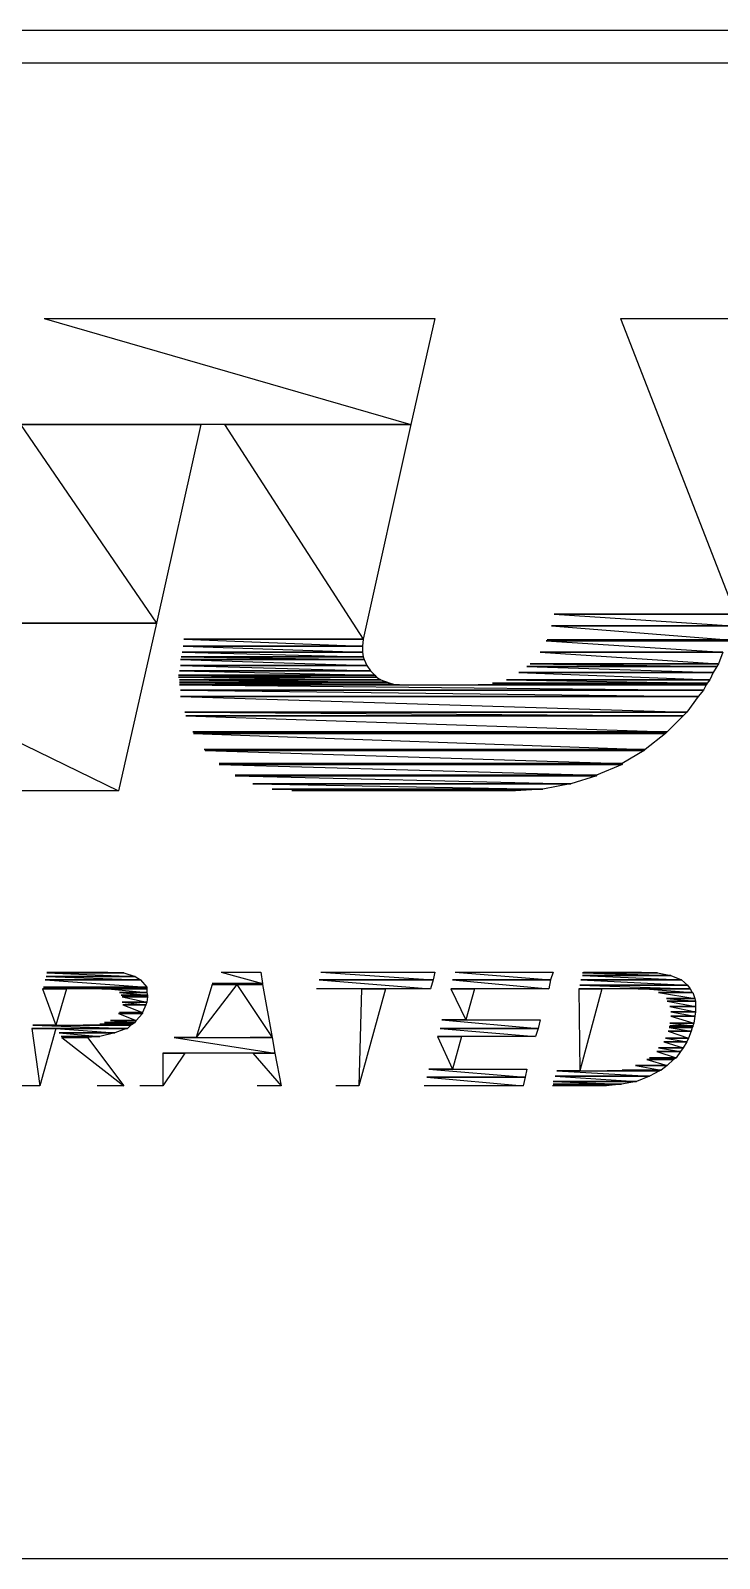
# Model space of a CAD drawing. Header units: millimetres. Extents: x 14 to 201, y 16 to 268.
# Drawn here: x 63.47 to 79.97, y 15.62 to 52.24 of the extents above; entities that cross this region are included whole.
import ezdxf

# ---------------------------------------------------------------- set-up
doc = ezdxf.new("R2010")
doc.units = ezdxf.units.MM
doc.layers.get('0').update_dxf_attribs({"linetype": 'CONTINUOUS'})

msp = doc.modelspace()

# ---------------------------------------------------------------- linework, layer by layer
at = {"color": 0}
for p, q in [((198.121, 52.2386), (17.0174, 52.2386)), ((149.648, 51.4558), (16.214, 51.4558)), ((63.8598, 29.6761), (65.7006, 29.654)), ((63.8598, 29.6761), (65.3203, 29.6761)), ((65.3203, 29.6761), (65.7006, 29.654)), ((68.0297, 29.6761), (69.0245, 29.4004)), ((68.0297, 29.6761), (68.9818, 29.6761)), ((68.9818, 29.6761), (69.0245, 29.4004)), ((70.4219, 29.6761), (73.109, 29.4859)), ((70.4219, 29.6761), (73.1516, 29.6761)), ((73.1516, 29.6761), (73.109, 29.4859)), ((73.6381, 29.6761), (75.9245, 29.4859)), ((73.6381, 29.6761), (75.9876, 29.6761)), ((75.9876, 29.6761), (75.9245, 29.4859)), ((76.7084, 29.6761), (78.486, 29.654)), ((76.7084, 29.6761), (78.1043, 29.6761)), ((78.1043, 29.6761), (78.486, 29.654)), ((66.252, 29.3164), (63.7755, 29.3164)), ((63.7755, 29.3164), (66.252, 29.2737)), ((63.7755, 29.3164), (66.252, 29.3164)), ((66.1031, 29.4859), (63.8168, 29.4859)), ((63.8168, 29.4859), (66.252, 29.3164)), ((63.8168, 29.4859), (66.1031, 29.4859)), ((65.9765, 29.5699), (63.839, 29.5699)), ((63.839, 29.5699), (66.1031, 29.4859)), ((63.839, 29.5699), (65.9765, 29.5699)), ((65.7006, 29.654), (63.8598, 29.654)), ((63.8598, 29.654), (65.9765, 29.5699)), ((63.8598, 29.654), (65.7006, 29.654)), ((65.7006, 29.654), (65.9765, 29.5699)), ((65.9765, 29.5699), (66.1031, 29.4859)), ((66.1031, 29.4859), (66.252, 29.3164)), ((66.252, 29.3164), (66.252, 29.2737)), ((67.8173, 29.3798), (67.437, 28.1092)), ((68.4114, 29.3798), (67.437, 28.1092)), ((69.0245, 29.4004), (67.8173, 29.4004)), ((67.8173, 29.4004), (68.4114, 29.3798)), ((67.8173, 29.4004), (68.4114, 29.4004)), ((68.4114, 29.3798), (67.8173, 29.3798)), ((67.8173, 29.3798), (68.4114, 29.3798)), ((68.4114, 29.4004), (69.0245, 29.3798)), ((68.4114, 29.4004), (69.0245, 29.4004)), ((68.4114, 29.4004), (68.4114, 29.3798)), ((69.0245, 29.3798), (68.4114, 29.3798)), ((68.4114, 29.3798), (69.2573, 28.1092)), ((68.4114, 29.3798), (69.0245, 29.3798)), ((69.0245, 29.4004), (69.0245, 29.3798)), ((69.0245, 29.3798), (69.2573, 28.1092)), ((73.109, 29.4859), (70.3792, 29.4859)), ((70.3792, 29.4859), (73.0458, 29.2737)), ((70.3792, 29.4859), (73.109, 29.4859)), ((73.109, 29.4859), (73.0458, 29.2737)), ((75.9245, 29.4859), (73.575, 29.4859)), ((73.575, 29.4859), (75.8832, 29.2737)), ((73.575, 29.4859), (75.9245, 29.4859)), ((75.9245, 29.4859), (75.8832, 29.2737)), ((79.2057, 29.3577), (76.623, 29.3577)), ((76.623, 29.3577), (79.2688, 29.2737)), ((76.623, 29.3577), (79.2057, 29.3577)), ((79.0582, 29.4859), (76.6452, 29.4859)), ((76.6452, 29.4859), (79.2057, 29.3577)), ((76.6452, 29.4859), (79.0582, 29.4859)), ((78.486, 29.654), (76.6865, 29.654)), ((76.6865, 29.654), (78.8031, 29.5906)), ((76.6865, 29.654), (78.486, 29.654)), ((78.8031, 29.5906), (76.6865, 29.5906)), ((76.6865, 29.5906), (79.0582, 29.4859)), ((76.6865, 29.5906), (78.8031, 29.5906)), ((78.486, 29.654), (78.8031, 29.5906)), ((78.8031, 29.5906), (79.0582, 29.4859)), ((79.0582, 29.4859), (79.2057, 29.3577)), ((79.2057, 29.3577), (79.2688, 29.2737)), ((66.252, 29.2737), (63.7536, 29.2737)), ((63.7536, 29.2737), (64.0719, 28.4055)), ((63.7536, 29.2737), (64.3255, 29.2737)), ((64.3255, 29.2737), (64.0719, 28.4055)), ((65.1715, 29.2737), (66.252, 29.2737)), ((65.1715, 29.2737), (66.252, 29.2737)), ((66.252, 29.2737), (65.3203, 29.2737)), ((65.3203, 29.2737), (66.252, 29.1882)), ((65.3203, 29.2737), (66.252, 29.2737)), ((66.252, 29.1882), (65.5959, 29.1882)), ((65.5959, 29.1882), (66.2725, 29.1248)), ((65.5959, 29.1882), (66.252, 29.1882)), ((66.2725, 29.1248), (65.6375, 29.1248)), ((65.6375, 29.1248), (66.2725, 29.0835)), ((65.6375, 29.1248), (66.2725, 29.1248)), ((66.2725, 29.0835), (65.6594, 29.0835)), ((65.6594, 29.0835), (66.252, 28.9567)), ((65.6594, 29.0835), (66.2725, 29.0835)), ((66.252, 28.9567), (65.6594, 28.9567)), ((65.6594, 28.9567), (66.2298, 28.8919)), ((65.6594, 28.9567), (66.252, 28.9567)), ((66.252, 28.9567), (66.2298, 28.8919)), ((66.252, 29.2737), (66.252, 29.1882)), ((66.252, 29.1882), (66.2725, 29.1248)), ((66.2725, 29.0835), (66.252, 28.9567)), ((66.2725, 29.1248), (66.2725, 29.0835)), ((73.0458, 29.2737), (70.3157, 29.2737)), ((71.3948, 29.2737), (71.3313, 26.9448)), ((71.9667, 29.2737), (71.3313, 26.9448)), ((71.3948, 29.2737), (71.9667, 29.2737)), ((75.8832, 29.2737), (73.5334, 29.2737)), ((73.5334, 29.2737), (73.8932, 28.5323)), ((73.5334, 29.2737), (74.1041, 29.2737)), ((74.1041, 29.2737), (73.8932, 28.5323)), ((79.2688, 29.2737), (76.6025, 29.2737)), ((76.6025, 29.2737), (76.623, 27.3044)), ((76.6025, 29.2737), (77.1521, 29.2737)), ((77.1521, 29.2737), (76.623, 27.3044)), ((78.0203, 29.2737), (79.2688, 29.2737)), ((78.0203, 29.2737), (79.2688, 29.2737)), ((79.2688, 29.2737), (78.19, 29.2737)), ((78.19, 29.2737), (79.3115, 29.1882)), ((78.19, 29.2737), (79.2688, 29.2737)), ((79.3115, 29.1882), (78.5068, 29.1882)), ((78.5068, 29.1882), (79.3323, 29.1882)), ((78.5068, 29.1882), (79.3323, 29.1882)), ((78.5068, 29.1882), (79.375, 29.0408)), ((78.5068, 29.1882), (79.3323, 29.1882)), ((79.375, 29.0408), (78.697, 29.0408)), ((78.697, 29.0408), (79.375, 29.0408)), ((78.697, 29.0408), (79.375, 29.0408)), ((78.697, 29.0408), (79.3958, 28.9774)), ((78.697, 29.0408), (79.375, 29.0408)), ((79.3958, 28.9774), (78.7192, 28.9774)), ((78.7192, 28.9774), (79.3958, 28.8506)), ((78.7192, 28.9774), (79.3958, 28.9774)), ((79.2688, 29.2737), (79.3115, 29.1882)), ((79.3323, 29.1882), (79.375, 29.0408)), ((79.375, 29.0408), (79.3958, 28.9774)), ((79.3958, 28.9774), (79.3958, 28.8506)), ((66.1458, 28.6811), (65.574, 28.6811)), ((65.574, 28.6811), (65.997, 28.5116)), ((65.574, 28.6811), (66.1458, 28.6811)), ((66.1458, 28.7018), (65.5959, 28.7018)), ((65.5959, 28.7018), (66.1458, 28.6811)), ((65.5959, 28.7018), (66.1458, 28.7018)), ((66.2298, 28.8919), (65.6802, 28.8919)), ((65.6802, 28.8919), (66.1458, 28.7018)), ((65.6802, 28.8919), (66.2298, 28.8919)), ((66.1458, 28.6811), (65.997, 28.5116)), ((66.2298, 28.8919), (66.1458, 28.7018)), ((66.1458, 28.7018), (66.1458, 28.6811)), ((79.3958, 28.8506), (78.7823, 28.8506)), ((78.7823, 28.8506), (79.3958, 28.7225)), ((78.7823, 28.8506), (79.3958, 28.8506)), ((79.3958, 28.7225), (78.8031, 28.7225)), ((78.8031, 28.7225), (79.375, 28.6177)), ((78.8031, 28.7225), (79.3958, 28.7225)), ((79.375, 28.6177), (78.8031, 28.6177)), ((78.8031, 28.6177), (79.3542, 28.4482)), ((78.8031, 28.6177), (79.375, 28.6177)), ((79.375, 28.6177), (79.3542, 28.4482)), ((79.3958, 28.7225), (79.375, 28.6177)), ((79.3958, 28.8506), (79.3958, 28.7225)), ((65.786, 28.3215), (63.5, 28.3215)), ((63.5, 28.3215), (65.7655, 28.3215)), ((63.5, 28.3215), (65.786, 28.3215)), ((63.5, 28.3215), (63.6901, 26.9448)), ((63.5, 28.3215), (64.0719, 28.3215)), ((64.0719, 28.4055), (63.5208, 28.4055)), ((63.5208, 28.4055), (65.786, 28.3215)), ((63.5208, 28.4055), (65.8703, 28.4055)), ((64.0719, 28.3215), (63.6901, 26.9448)), ((64.0719, 28.3215), (65.49, 28.2153)), ((64.0719, 28.3215), (65.7655, 28.3215)), ((65.49, 28.2153), (64.1558, 28.2153)), ((64.1558, 28.2153), (65.1302, 28.1299)), ((64.1558, 28.2153), (65.49, 28.2153)), ((65.8703, 28.4055), (64.7277, 28.4055)), ((65.913, 28.4275), (65.1302, 28.4275)), ((65.1302, 28.4275), (65.8703, 28.4055)), ((65.1302, 28.4275), (65.913, 28.4275)), ((65.49, 28.2153), (65.1302, 28.1299)), ((65.9765, 28.4689), (65.2364, 28.4689)), ((65.2364, 28.4689), (65.913, 28.4275)), ((65.2364, 28.4689), (65.9765, 28.4689)), ((65.997, 28.5116), (65.3838, 28.5116)), ((65.3838, 28.5116), (65.9765, 28.4689)), ((65.3838, 28.5116), (65.997, 28.5116)), ((65.7655, 28.3215), (65.49, 28.2153)), ((65.786, 28.3215), (65.7655, 28.3215)), ((65.8703, 28.4055), (65.786, 28.3215)), ((65.913, 28.4275), (65.8703, 28.4055)), ((65.9765, 28.4689), (65.913, 28.4275)), ((65.997, 28.5116), (65.9765, 28.4689)), ((75.6281, 28.3215), (73.2786, 28.3215)), ((73.2786, 28.3215), (75.5646, 28.1299)), ((73.2786, 28.3215), (75.6281, 28.3215)), ((73.8932, 28.5323), (73.3213, 28.5323)), ((73.3213, 28.5323), (75.6281, 28.3215)), ((73.3213, 28.5323), (75.6708, 28.5323)), ((75.6281, 28.3215), (75.5646, 28.1299)), ((75.6708, 28.5323), (75.6281, 28.3215)), ((79.291, 28.2581), (78.7396, 28.2581)), ((78.7396, 28.2581), (79.2261, 28.0886)), ((78.7396, 28.2581), (79.291, 28.2581)), ((79.3323, 28.3628), (78.7619, 28.3628)), ((78.7619, 28.3628), (79.3115, 28.3421)), ((78.7619, 28.3628), (79.3323, 28.3628)), ((79.3115, 28.3421), (78.7619, 28.3421)), ((78.7619, 28.3421), (79.291, 28.2581)), ((78.7619, 28.3421), (79.3115, 28.3421)), ((79.3542, 28.4482), (78.7823, 28.4482)), ((78.7823, 28.4482), (79.3323, 28.3848)), ((78.7823, 28.4482), (79.3542, 28.4482)), ((79.3323, 28.3848), (78.7823, 28.3848)), ((78.7823, 28.3848), (79.3323, 28.3628)), ((78.7823, 28.3848), (79.3323, 28.3848)), ((79.291, 28.2581), (79.2261, 28.0886)), ((79.3115, 28.3421), (79.291, 28.2581)), ((79.3323, 28.3628), (79.3115, 28.3421)), ((79.3542, 28.4482), (79.3323, 28.3848)), ((79.3323, 28.3848), (79.3323, 28.3628)), ((65.1302, 28.1299), (64.1985, 28.1299)), ((64.1985, 28.1299), (64.8339, 28.1092)), ((64.1985, 28.1299), (65.1302, 28.1299)), ((64.8339, 28.1092), (64.2193, 28.1092)), ((64.2193, 28.1092), (65.7006, 26.9448)), ((64.2193, 28.1092), (64.8339, 28.1092)), ((65.1302, 28.1299), (64.8339, 28.1092)), ((64.8339, 28.1092), (65.7006, 26.9448)), ((67.437, 28.1092), (66.9078, 28.1092)), ((66.9078, 28.1092), (69.3208, 27.7289)), ((66.9078, 28.1092), (69.2573, 28.1092)), ((69.2573, 28.1092), (68.7282, 28.1092)), ((69.2573, 28.1092), (69.3208, 27.7289)), ((75.5646, 28.1299), (73.2151, 28.1299)), ((73.2151, 28.1299), (73.575, 27.3472)), ((73.2151, 28.1299), (73.787, 28.1299)), ((73.787, 28.1299), (73.575, 27.3472)), ((79.0995, 27.8557), (78.5068, 27.8557)), ((78.5068, 27.8557), (79.036, 27.7702)), ((78.5068, 27.8557), (79.0995, 27.8557)), ((79.1849, 28.0031), (78.6335, 28.0031)), ((78.6335, 28.0031), (79.0995, 27.8557)), ((78.6335, 28.0031), (79.1849, 28.0031)), ((79.2261, 28.0886), (78.6765, 28.0886)), ((78.6765, 28.0886), (79.1849, 28.0031)), ((78.6765, 28.0886), (79.2261, 28.0886)), ((79.0995, 27.8557), (79.036, 27.7702)), ((79.1849, 28.0031), (79.0995, 27.8557)), ((79.2261, 28.0886), (79.1849, 28.0031)), ((69.3208, 27.7289), (66.6323, 27.7289)), ((66.6323, 27.7289), (66.6323, 26.9448)), ((66.6323, 27.7289), (67.1615, 27.7289)), ((67.1615, 27.7289), (66.6323, 26.9448)), ((68.7917, 27.7289), (69.4697, 26.9448)), ((68.7917, 27.7289), (69.3208, 27.7289)), ((69.3208, 27.7289), (69.4697, 26.9448)), ((78.8666, 27.5801), (78.2327, 27.5801)), ((78.2327, 27.5801), (78.7192, 27.4326)), ((78.2327, 27.5801), (78.8666, 27.5801)), ((78.9298, 27.6228), (78.2959, 27.6228)), ((78.2959, 27.6228), (78.8666, 27.5801)), ((78.2959, 27.6228), (78.9298, 27.6228)), ((79.036, 27.7702), (78.4655, 27.7702)), ((78.4655, 27.7702), (78.9298, 27.6228)), ((78.4655, 27.7702), (79.036, 27.7702)), ((78.8666, 27.5801), (78.7192, 27.4326)), ((78.9298, 27.6228), (78.8666, 27.5801)), ((79.036, 27.7702), (78.9298, 27.6228)), ((75.311, 27.157), (72.9615, 27.157)), ((72.9615, 27.157), (75.2683, 26.9448)), ((72.9615, 27.157), (75.311, 27.157)), ((73.575, 27.3472), (73.0042, 27.3472)), ((73.0042, 27.3472), (75.311, 27.157)), ((73.0042, 27.3472), (75.354, 27.3472)), ((75.311, 27.157), (75.2683, 26.9448)), ((75.354, 27.3472), (75.311, 27.157)), ((78.2959, 27.1777), (76.0307, 27.1777)), ((76.0307, 27.1777), (77.9776, 27.0509)), ((76.0307, 27.1777), (78.2959, 27.1777)), ((76.623, 27.3044), (76.0734, 27.3044)), ((76.0734, 27.3044), (78.2959, 27.1777)), ((76.0734, 27.3044), (78.529, 27.3044)), ((78.529, 27.3044), (77.2791, 27.3044)), ((78.5703, 27.3265), (77.6386, 27.3265)), ((77.6386, 27.3265), (78.529, 27.3044)), ((77.6386, 27.3265), (78.5703, 27.3265)), ((78.7192, 27.4326), (77.9568, 27.4326)), ((77.9568, 27.4326), (78.5703, 27.3265)), ((77.9568, 27.4326), (78.7192, 27.4326)), ((78.7192, 27.4326), (77.9776, 27.4326)), ((77.9776, 27.4326), (78.7192, 27.4326)), ((77.9776, 27.4326), (78.7192, 27.4326)), ((78.2959, 27.1777), (77.9776, 27.0509)), ((78.529, 27.3044), (78.2959, 27.1777)), ((78.5703, 27.3265), (78.529, 27.3044)), ((78.7192, 27.4326), (78.5703, 27.3265)), ((63.6901, 26.9448), (63.1402, 26.9448)), ((65.7006, 26.9448), (65.0667, 26.9448)), ((66.6323, 26.9448), (66.0823, 26.9448)), ((69.4697, 26.9448), (68.8979, 26.9448)), ((71.3313, 26.9448), (70.7817, 26.9448)), ((75.2683, 26.9448), (72.8984, 26.9448)), ((77.2583, 26.9448), (75.9672, 26.9448)), ((77.9776, 27.0509), (75.9876, 27.0509)), ((75.9876, 27.0509), (77.6182, 26.9875)), ((75.9876, 27.0509), (77.9776, 27.0509)), ((77.6182, 26.9875), (75.9876, 26.9875)), ((75.9876, 26.9875), (77.2583, 26.9448)), ((75.9876, 26.9875), (77.6182, 26.9875)), ((77.6182, 26.9875), (77.2583, 26.9448)), ((77.9776, 27.0509), (77.6182, 26.9875)), ((16.214, 15.6215), (149.648, 15.6215))]:
    msp.add_line(p, q, dxfattribs=at)
at = {"color": 251}
for p, q in [((63.7963, 45.339), (72.5798, 42.799)), ((63.7963, 45.339), (73.1516, 45.339)), ((73.1516, 45.339), (72.5798, 42.799)), ((77.5974, 45.339), (80.3494, 38.2489)), ((77.5974, 45.339), (81.9369, 45.339)), ((72.5798, 42.799), (63.2245, 42.799)), ((63.2245, 42.799), (66.4849, 38.0365)), ((63.2245, 42.799), (67.5432, 42.799)), ((67.5432, 42.799), (66.4849, 38.0365)), ((68.1136, 42.799), (71.4375, 37.6548)), ((68.1136, 42.799), (72.5798, 42.799)), ((72.5798, 42.799), (71.4375, 37.6548)), ((80.3494, 38.2489), (76.0099, 38.2489)), ((76.0099, 38.2489), (80.2845, 37.9734)), ((76.0099, 38.2489), (80.3494, 38.2489)), ((57.3193, 38.0365), (65.574, 34.0141)), ((57.3193, 38.0365), (66.4849, 38.0365)), ((66.4849, 38.0365), (62.1453, 38.0365)), ((66.4849, 38.0365), (65.574, 34.0141)), ((80.2845, 37.9734), (75.9464, 37.9734)), ((75.9464, 37.9734), (80.1797, 37.6343)), ((75.9464, 37.9734), (80.2845, 37.9734)), ((71.4167, 37.4869), (67.1202, 37.4869)), ((67.1202, 37.4869), (71.4167, 37.338)), ((67.1202, 37.4869), (71.4167, 37.4869)), ((71.4375, 37.6548), (67.1407, 37.6548)), ((67.1407, 37.6548), (71.4167, 37.4869)), ((67.1407, 37.6548), (71.4375, 37.6548)), ((71.4375, 37.6548), (71.4167, 37.4869)), ((71.4167, 37.4869), (71.4167, 37.338)), ((80.1797, 37.6135), (75.8197, 37.6135)), ((75.8197, 37.6135), (80.053, 37.338)), ((75.8197, 37.6135), (80.1797, 37.6135)), ((80.1797, 37.6343), (75.8402, 37.6343)), ((75.8402, 37.6343), (80.1797, 37.6135)), ((75.8402, 37.6343), (80.1797, 37.6343)), ((71.4583, 37.1683), (67.0553, 37.1683)), ((67.0553, 37.1683), (71.5215, 37.0209)), ((67.0553, 37.1683), (71.4583, 37.1683)), ((71.5215, 37.0209), (67.0553, 37.0209)), ((67.0553, 37.0209), (71.6068, 36.8928)), ((67.0553, 37.0209), (71.5215, 37.0209)), ((71.4375, 37.2318), (67.0775, 37.2318)), ((67.0775, 37.2318), (71.4583, 37.1683)), ((67.0775, 37.2318), (71.4375, 37.2318)), ((71.4167, 37.338), (67.098, 37.338)), ((67.098, 37.338), (71.4375, 37.2318)), ((67.098, 37.338), (71.4167, 37.338)), ((71.4167, 37.338), (71.4375, 37.2318)), ((71.4375, 37.2318), (71.4583, 37.1683)), ((71.4583, 37.1683), (71.5215, 37.0209)), ((71.5215, 37.0209), (71.6068, 36.8928)), ((79.9042, 36.999), (75.354, 36.999)), ((75.354, 36.999), (79.8202, 36.8515)), ((75.354, 36.999), (79.9042, 36.999)), ((79.9469, 37.0625), (75.438, 37.0625)), ((75.438, 37.0625), (79.9042, 36.999)), ((75.438, 37.0625), (79.9469, 37.0625)), ((80.053, 37.338), (75.6708, 37.338)), ((75.6708, 37.338), (79.9469, 37.0625)), ((75.6708, 37.338), (80.053, 37.338)), ((79.9042, 36.999), (79.8202, 36.8515)), ((79.9469, 37.0625), (79.9042, 36.999)), ((80.053, 37.338), (79.9469, 37.0625)), ((71.713, 36.788), (67.014, 36.788)), ((67.014, 36.788), (71.7543, 36.7453)), ((67.014, 36.788), (71.713, 36.788)), ((71.7543, 36.7453), (67.014, 36.7453)), ((67.014, 36.7453), (71.8605, 36.6818)), ((67.014, 36.7453), (71.7543, 36.7453)), ((71.6068, 36.8928), (67.0348, 36.8928)), ((67.0348, 36.8928), (71.713, 36.788)), ((67.0348, 36.8928), (71.6068, 36.8928)), ((71.8605, 36.6818), (67.0348, 36.6818)), ((67.0348, 36.6818), (72.0094, 36.6187)), ((67.0348, 36.6818), (71.8605, 36.6818)), ((72.0094, 36.6187), (67.0348, 36.6187)), ((67.0348, 36.6187), (72.1568, 36.576)), ((67.0348, 36.6187), (72.0094, 36.6187)), ((71.6068, 36.8928), (71.713, 36.788)), ((71.713, 36.788), (71.7543, 36.7453)), ((71.7543, 36.7453), (71.8605, 36.6818)), ((71.8605, 36.6818), (72.0094, 36.6187)), ((72.0094, 36.6187), (72.1568, 36.576)), ((79.7348, 36.6818), (74.8661, 36.6818)), ((74.8661, 36.6818), (79.6713, 36.5965)), ((74.8661, 36.6818), (79.7348, 36.6818)), ((79.8202, 36.8515), (75.1625, 36.8515)), ((75.1625, 36.8515), (79.7348, 36.6818)), ((75.1625, 36.8515), (79.8202, 36.8515)), ((79.7348, 36.6818), (79.6713, 36.5965)), ((79.8202, 36.8515), (79.7348, 36.6818)), ((72.1568, 36.576), (67.0348, 36.576)), ((67.0348, 36.576), (72.3057, 36.5552)), ((67.0348, 36.576), (72.1568, 36.576)), ((72.3057, 36.5552), (67.0348, 36.5552)), ((67.0348, 36.5552), (79.5874, 36.4285)), ((67.0348, 36.5552), (79.6505, 36.5552)), ((79.5874, 36.4285), (67.0553, 36.4285)), ((67.0553, 36.4285), (79.459, 36.2797)), ((67.0553, 36.4285), (79.5874, 36.4285)), ((79.459, 36.2797), (67.0553, 36.2797)), ((67.0553, 36.2797), (79.1849, 35.8994)), ((67.0553, 36.2797), (79.459, 36.2797)), ((72.1568, 36.576), (72.3057, 36.5552)), ((79.6505, 36.5552), (74.1895, 36.5552)), ((79.6713, 36.5965), (74.5285, 36.5965)), ((74.5285, 36.5965), (79.6505, 36.5552)), ((74.5285, 36.5965), (79.6713, 36.5965)), ((79.459, 36.2797), (79.1849, 35.8994)), ((79.5874, 36.4285), (79.459, 36.2797)), ((79.6505, 36.5552), (79.5874, 36.4285)), ((79.6713, 36.5965), (79.6505, 36.5552)), ((79.1849, 35.8994), (67.1615, 35.8994)), ((67.1615, 35.8994), (79.0995, 35.814)), ((67.1615, 35.8994), (79.1849, 35.8994)), ((79.1849, 35.8994), (79.0995, 35.814)), ((79.0995, 35.814), (67.1834, 35.814)), ((67.1834, 35.814), (78.7192, 35.4334)), ((67.1834, 35.814), (79.0995, 35.814)), ((79.0995, 35.814), (78.7192, 35.4334)), ((78.7192, 35.4334), (67.353, 35.4334)), ((67.353, 35.4334), (78.6765, 35.3907)), ((67.353, 35.4334), (78.7192, 35.4334)), ((78.6765, 35.3907), (67.3735, 35.3907)), ((67.3735, 35.3907), (78.19, 35.0091)), ((67.3735, 35.3907), (78.6765, 35.3907)), ((78.6765, 35.3907), (78.19, 35.0091)), ((78.7192, 35.4334), (78.6765, 35.3907)), ((78.19, 35.0091), (67.6271, 35.0091)), ((67.6271, 35.0091), (78.1678, 34.9884)), ((67.6271, 35.0091), (78.19, 35.0091)), ((78.1678, 34.9884), (67.6494, 34.9884)), ((67.6494, 34.9884), (77.6386, 34.6715)), ((67.6494, 34.9884), (78.1678, 34.9884)), ((78.1678, 34.9884), (77.6386, 34.6715)), ((78.19, 35.0091), (78.1678, 34.9884)), ((77.6386, 34.6715), (67.987, 34.6715)), ((67.987, 34.6715), (77.6386, 34.6494)), ((67.987, 34.6715), (77.6386, 34.6715)), ((77.6386, 34.6494), (67.987, 34.6494)), ((67.987, 34.6494), (77.0255, 34.3958)), ((67.987, 34.6494), (77.6386, 34.6494)), ((77.6386, 34.6494), (77.0255, 34.3958)), ((77.6386, 34.6715), (77.6386, 34.6494)), ((77.0255, 34.3958), (68.3687, 34.3958)), ((68.3687, 34.3958), (77.0255, 34.3752)), ((68.3687, 34.3958), (77.0255, 34.3958)), ((77.0255, 34.3752), (68.3687, 34.3752)), ((68.3687, 34.3752), (76.4124, 34.1836)), ((68.3687, 34.3752), (77.0255, 34.3752)), ((76.4124, 34.1836), (68.7917, 34.1836)), ((68.7917, 34.1836), (76.3901, 34.1836)), ((68.7917, 34.1836), (76.4124, 34.1836)), ((76.3901, 34.1836), (68.8125, 34.1836)), ((68.8125, 34.1836), (75.7343, 34.0568)), ((68.8125, 34.1836), (76.3901, 34.1836)), ((75.7343, 34.0568), (69.2573, 34.0568)), ((69.2573, 34.0568), (75.7343, 34.0568)), ((69.2573, 34.0568), (75.7343, 34.0568)), ((69.2573, 34.0568), (75.0782, 34.0141)), ((69.2573, 34.0568), (75.7343, 34.0568)), ((75.7343, 34.0568), (75.0782, 34.0141)), ((76.3901, 34.1836), (75.7343, 34.0568)), ((76.4124, 34.1836), (76.3901, 34.1836)), ((77.0255, 34.3752), (76.4124, 34.1836)), ((77.0255, 34.3958), (77.0255, 34.3752)), ((65.574, 34.0141), (58.5682, 34.0141)), ((75.0782, 34.0141), (69.7234, 34.0141))]:
    msp.add_line(p, q, dxfattribs=at)

doc.saveas('drawing.dxf')
